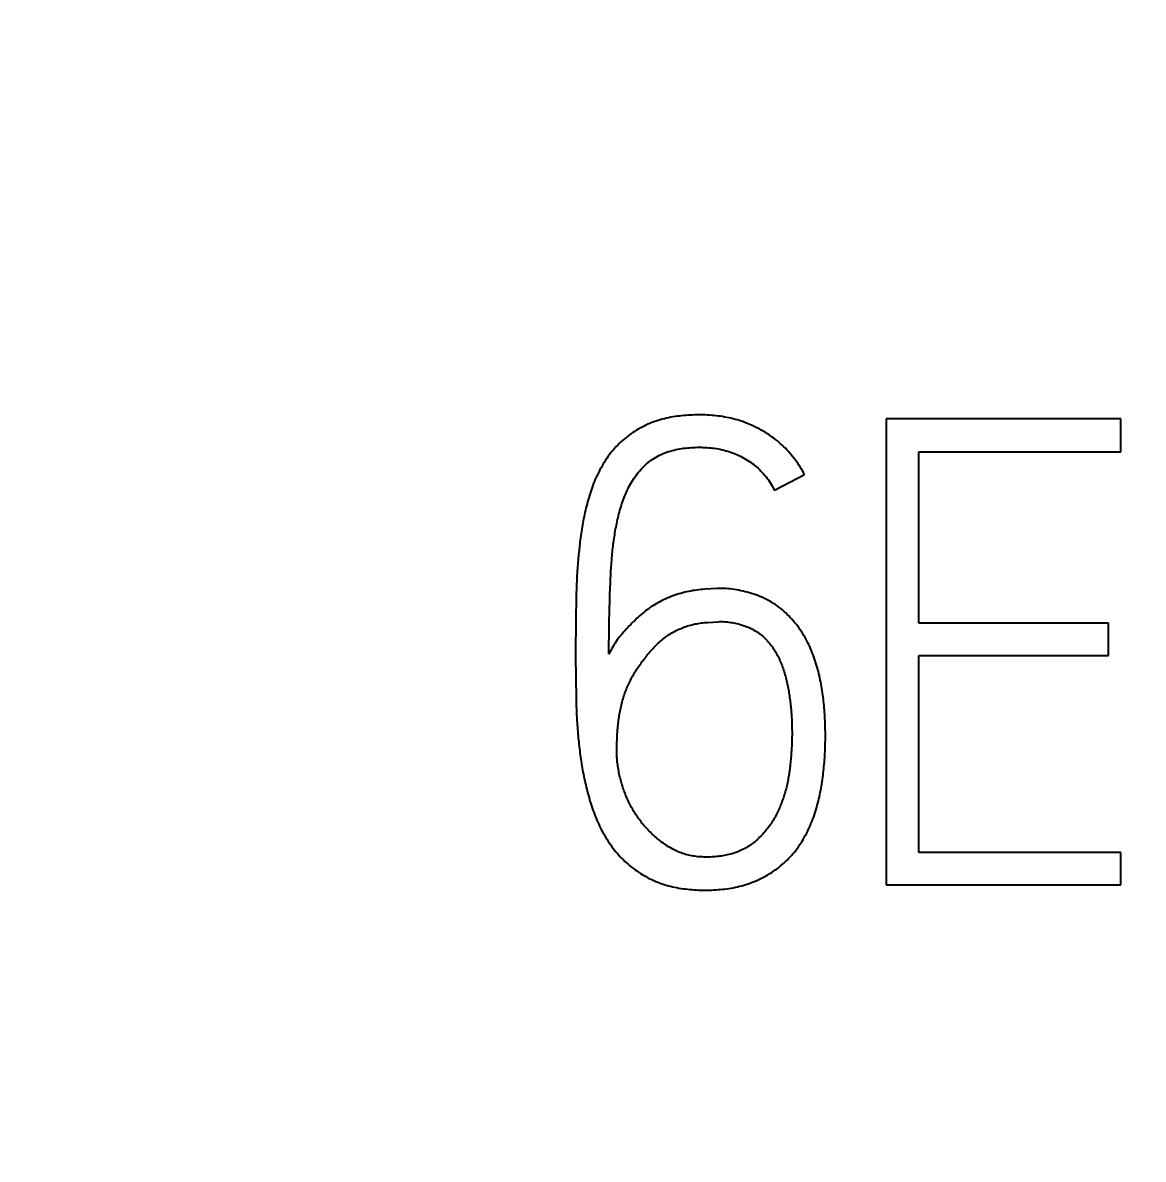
# Model space of a CAD drawing. Extents: x 0 to 420, y 0 to 297.
# Drawn here: x 122.7 to 126.534, y 169.757 to 173.647 of the extents above; entities that cross this region are included whole.
import ezdxf
from ezdxf.enums import TextEntityAlignment as Align

# ---------------------------------------------------------------- set-up
doc = ezdxf.new("R2010")
doc.units = 0
doc.header["$LTSCALE"] = 23.1
doc.layers.add('10100_DIM_FRONT', color=7, linetype='CONTINUOUS')
doc.layers.add('10500_FRONT_LABELING', color=7, linetype='CONTINUOUS')
doc.dimstyles.get("Standard").update_dxf_attribs({"dimtxt": 2.5, "dimasz": 2.5, "dimexe": 1.25, "dimexo": 0.625, "dimtad": 1, "dimcen": 2.5, "dimazin": 3, "dimtfac": 1, "dimtmove": 0, "dimatfit": 3})

# ---------------------------------------------------------------- blocks, each defined once
blk = doc.blocks.new('*D0')
at = {"layer": '10100_DIM_FRONT', "linetype": 'CONTINUOUS'}
for p, q in [((145.579763, 188.190376), (145.579763, 132.165384)), ((110.079763, 145.840376), (110.079763, 132.165384)), ((110.079763, 134.165384), (127.829763, 134.165384)), ((145.579763, 134.165384), (127.829763, 134.165384))]:
    blk.add_line(p, q, dxfattribs=at)
for points in [[(113.579763, 134.665384), (110.079763, 134.165384), (113.579763, 133.665384)], [(142.079763, 133.665384), (145.579763, 134.165384), (142.079763, 134.665384)]]:
    blk.add_solid(points, dxfattribs=at)
blk.add_text('35,5', height=3.5, dxfattribs=at).set_placement((123.999105, 135.040384), (133.499105, 135.040384), align=Align.FIT)
blk = doc.blocks.new('*D1')
at = {"layer": '10100_DIM_FRONT', "linetype": 'CONTINUOUS'}
for p, q in [((145.5798, 188.1904), (145.5798, 123.9566)), ((102.0798, 147.7414), (102.0798, 123.9566)), ((102.0798, 125.9566), (123.8298, 125.9566)), ((145.5798, 125.9566), (123.8298, 125.9566))]:
    blk.add_line(p, q, dxfattribs=at)
for points in [[(105.5798, 126.4566), (102.0798, 125.9566), (105.5798, 125.4566)], [(142.0798, 125.4566), (145.5798, 125.9566), (142.0798, 126.4566)]]:
    blk.add_solid(points, dxfattribs=at)
blk.add_text('43,5', height=3.5, dxfattribs=at).set_placement((119.7965, 126.8316), (129.5465, 126.8316), align=Align.FIT)

msp = doc.modelspace()

# ---------------------------------------------------------------- linework, layer by layer
at = {"layer": '10500_FRONT_LABELING', "color": 7, "linetype": 'CONTINUOUS'}
for p, q in [((125.6545, 172.2914), (125.6545, 170.6958)), ((126.4575, 172.2914), (125.6545, 172.2914)), ((126.4575, 172.1782), (126.4575, 172.2914)), ((125.7663, 171.5923), (125.7663, 172.1782)), ((125.7663, 172.1782), (126.4575, 172.1782)), ((125.272, 172.0473), (125.3749, 172.1005)), ((124.6008, 171.8112), (124.5996, 171.7965)), ((124.6021, 171.8258), (124.6008, 171.8112)), ((124.6036, 171.8404), (124.6021, 171.8258)), ((124.5986, 171.7818), (124.5976, 171.7671)), ((124.5996, 171.7965), (124.5986, 171.7818)), ((124.7129, 171.7696), (124.7137, 171.7828)), ((124.7137, 171.7828), (124.7146, 171.796)), ((124.596, 171.7376), (124.5954, 171.7229)), ((124.5967, 171.7524), (124.596, 171.7376)), ((124.5976, 171.7671), (124.5967, 171.7524)), ((124.7109, 171.7301), (124.7115, 171.7433)), ((124.7115, 171.7433), (124.7122, 171.7565)), ((124.7122, 171.7565), (124.7129, 171.7696)), ((124.5944, 171.6934), (124.594, 171.6786)), ((124.5948, 171.7081), (124.5944, 171.6934)), ((124.5954, 171.7229), (124.5948, 171.7081)), ((124.7094, 171.6905), (124.7101, 171.7103)), ((124.7101, 171.7103), (124.7109, 171.7301)), ((125.0751, 171.71), (125.0349, 171.7077)), ((124.5935, 171.6564), (124.5931, 171.6269)), ((124.594, 171.6786), (124.5935, 171.6564)), ((124.7088, 171.6707), (124.7094, 171.6905)), ((124.5931, 171.6269), (124.5923, 171.5678)), ((124.7071, 171.6047), (124.7075, 171.6245)), ((124.7075, 171.6245), (124.708, 171.6443)), ((124.7065, 171.5651), (124.7068, 171.5849)), ((124.7068, 171.5849), (124.7071, 171.6047)), ((125.0438, 171.5946), (125.0796, 171.5968)), ((126.415, 171.5923), (125.7663, 171.5923)), ((126.415, 171.4814), (126.415, 171.5923)), ((124.5923, 171.5678), (124.592, 171.5235)), ((124.7061, 171.5255), (124.7063, 171.5453)), ((124.7063, 171.5453), (124.7065, 171.5651)), ((124.592, 171.5235), (124.592, 171.4867)), ((124.706, 171.5056), (124.7061, 171.5255)), ((124.706, 171.4858), (124.706, 171.5056)), ((124.592, 171.4867), (124.592, 171.4571)), ((125.7663, 170.8068), (125.7663, 171.4814)), ((125.7663, 171.4814), (126.415, 171.4814)), ((124.592, 171.4571), (124.5923, 171.4276)), ((124.5923, 171.4276), (124.5927, 171.3908)), ((124.5927, 171.3908), (124.5934, 171.3465)), ((124.5934, 171.3465), (124.5939, 171.3244)), ((124.5939, 171.3244), (124.5943, 171.3097)), ((124.5943, 171.3097), (124.5948, 171.2949)), ((124.5948, 171.2949), (124.5955, 171.2802)), ((124.5955, 171.2802), (124.5962, 171.2655)), ((125.3283, 171.1282), (125.3273, 171.1177)), ((125.3292, 171.1387), (125.3283, 171.1282)), ((126.4575, 170.8068), (125.7663, 170.8068)), ((126.4575, 170.6958), (126.4575, 170.8068)), ((125.6545, 170.6958), (126.4575, 170.6958))]:
    msp.add_line(p, q, dxfattribs=at)
for points in [[(125.3749, 172.1005), (125.3714, 172.1071), (125.3677, 172.1136), (125.364, 172.1201), (125.3601, 172.1264), (125.3561, 172.1326), (125.352, 172.1388), (125.3478, 172.1448), (125.3434, 172.1508), (125.339, 172.1567), (125.3344, 172.1625), (125.3297, 172.1682), (125.3249, 172.1739), (125.32, 172.1794), (125.3149, 172.1848), (125.3097, 172.1902), (125.3044, 172.1954), (125.299, 172.2006), (125.2935, 172.2056), (125.2879, 172.2105), (125.2822, 172.2153), (125.2764, 172.22), (125.2706, 172.2245), (125.2646, 172.2289), (125.2586, 172.2332), (125.2525, 172.2373), (125.2463, 172.2413), (125.24, 172.2452), (125.2336, 172.249), (125.2272, 172.2527), (125.2207, 172.2563), (125.2141, 172.2597), (125.2074, 172.263), (125.2007, 172.2662), (125.1939, 172.2693), (125.187, 172.2722), (125.1801, 172.2751), (125.1732, 172.2777), (125.1662, 172.2803), (125.1592, 172.2827), (125.1522, 172.285), (125.1451, 172.2871), (125.138, 172.2891), (125.1308, 172.291), (125.1236, 172.2928), (125.1164, 172.2944), (125.1091, 172.2959), (125.1018, 172.2973), (125.0945, 172.2986), (125.0872, 172.2997), (125.0798, 172.3007), (125.0723, 172.3016), (125.0649, 172.3024), (125.0575, 172.303), (125.0501, 172.3036), (125.0427, 172.304), (125.0353, 172.3043), (125.0279, 172.3045), (125.0205, 172.3047), (125.0131, 172.3047), (125.0057, 172.3046), (124.9984, 172.3045), (124.991, 172.3042), (124.9836, 172.3039), (124.9763, 172.3035), (124.9689, 172.3029), (124.9616, 172.3023), (124.9542, 172.3016), (124.9469, 172.3007), (124.9396, 172.2998), (124.9322, 172.2987), (124.9249, 172.2976), (124.9176, 172.2963), (124.9103, 172.2948), (124.903, 172.2933), (124.8957, 172.2916), (124.8885, 172.2897), (124.8813, 172.2877), (124.8741, 172.2855), (124.8671, 172.2832), (124.8601, 172.2808), (124.8531, 172.2782), (124.8463, 172.2754), (124.8395, 172.2725), (124.8327, 172.2695), (124.826, 172.2663), (124.8194, 172.2629), (124.8129, 172.2594), (124.8064, 172.2558), (124.8, 172.252), (124.7936, 172.248), (124.7874, 172.2439), (124.7812, 172.2397), (124.7751, 172.2354), (124.7692, 172.2309), (124.7634, 172.2263), (124.7577, 172.2216), (124.7521, 172.2168), (124.7466, 172.2118), (124.7413, 172.2067), (124.7361, 172.2015), (124.7309, 172.1961), (124.726, 172.1906), (124.7211, 172.185), (124.7163, 172.1793), (124.7117, 172.1734), (124.7071, 172.1675), (124.7027, 172.1615), (124.6985, 172.1554), (124.6943, 172.1492), (124.6903, 172.143), (124.6864, 172.1367), (124.6826, 172.1303), (124.6789, 172.1239), (124.6754, 172.1174), (124.672, 172.1109), (124.6686, 172.1043), (124.6654, 172.0976), (124.6623, 172.0909), (124.6594, 172.0841), (124.6565, 172.0773), (124.6537, 172.0704), (124.6511, 172.0634), (124.6485, 172.0565), (124.646, 172.0494), (124.6436, 172.0424), (124.6413, 172.0353), (124.6391, 172.0282), (124.637, 172.0211), (124.6349, 172.0139), (124.6329, 172.0068), (124.631, 171.9997), (124.6292, 171.9925), (124.6274, 171.9854), (124.6257, 171.9782), (124.624, 171.971), (124.6224, 171.9638), (124.6209, 171.9566), (124.6194, 171.9494), (124.6179, 171.9422), (124.6166, 171.935), (124.6153, 171.9278), (124.614, 171.9205), (124.6129, 171.9133), (124.6117, 171.906), (124.6106, 171.8988), (124.6096, 171.8915), (124.6086, 171.8842), (124.6077, 171.8769), (124.6068, 171.8697), (124.6059, 171.8624), (124.6051, 171.8551), (124.6036, 171.8404)], [(124.7146, 171.796), (124.7156, 171.8092), (124.7161, 171.8157), (124.7167, 171.8223), (124.7173, 171.8289), (124.7179, 171.8355), (124.7186, 171.8421), (124.7193, 171.8486), (124.7201, 171.8552), (124.7209, 171.8618), (124.7217, 171.8684), (124.7226, 171.8749), (124.7235, 171.8815), (124.7245, 171.888), (124.7256, 171.8945), (124.7266, 171.9011), (124.7278, 171.9076), (124.729, 171.9141), (124.7302, 171.9205), (124.7315, 171.927), (124.7328, 171.9334), (124.7342, 171.9399), (124.7357, 171.9463), (124.7372, 171.9527), (124.7387, 171.9591), (124.7403, 171.9654), (124.742, 171.9718), (124.7438, 171.9781), (124.7456, 171.9844), (124.7475, 171.9907), (124.7495, 171.9969), (124.7516, 172.0032), (124.7537, 172.0094), (124.756, 172.0156), (124.7583, 172.0218), (124.7607, 172.0279), (124.7633, 172.034), (124.7659, 172.0401), (124.7687, 172.0462), (124.7716, 172.0522), (124.7746, 172.0581), (124.7777, 172.064), (124.781, 172.0699), (124.7843, 172.0756), (124.7878, 172.0813), (124.7915, 172.0868), (124.7952, 172.0923), (124.7991, 172.0977), (124.8031, 172.103), (124.8072, 172.1082), (124.8115, 172.1134), (124.8159, 172.1184), (124.8205, 172.1233), (124.8252, 172.128), (124.83, 172.1327), (124.8349, 172.1371), (124.84, 172.1414), (124.8452, 172.1455), (124.8505, 172.1494), (124.8559, 172.1532), (124.8614, 172.1568), (124.8671, 172.1602), (124.8729, 172.1634), (124.8788, 172.1664), (124.8848, 172.1693), (124.891, 172.172), (124.8972, 172.1745), (124.9034, 172.1768), (124.9097, 172.1789), (124.9161, 172.1809), (124.9225, 172.1827), (124.9289, 172.1843), (124.9354, 172.1858), (124.9419, 172.1871), (124.9484, 172.1883), (124.9549, 172.1894), (124.9615, 172.1903), (124.9682, 172.1911), (124.9748, 172.1918), (124.9814, 172.1924), (124.9881, 172.1929), (124.9947, 172.1933), (125.0014, 172.1935), (125.008, 172.1937), (125.0146, 172.1937), (125.0212, 172.1937), (125.0278, 172.1935), (125.0344, 172.1933), (125.041, 172.1929), (125.0476, 172.1924), (125.0542, 172.1918), (125.0607, 172.191), (125.0673, 172.1902), (125.0738, 172.1892), (125.0804, 172.188), (125.0869, 172.1867), (125.0934, 172.1853), (125.0999, 172.1837), (125.1064, 172.182), (125.1128, 172.1801), (125.1192, 172.178), (125.1255, 172.1759), (125.1317, 172.1736), (125.1379, 172.1711), (125.144, 172.1685), (125.1501, 172.1658), (125.1561, 172.1629), (125.162, 172.1599), (125.1678, 172.1567), (125.1736, 172.1534), (125.1793, 172.1499), (125.185, 172.1463), (125.1905, 172.1425), (125.196, 172.1386), (125.2013, 172.1346), (125.2065, 172.1304), (125.2115, 172.1261), (125.2164, 172.1217), (125.2212, 172.1172), (125.2259, 172.1125), (125.2305, 172.1077), (125.2349, 172.1028), (125.2392, 172.0977), (125.2434, 172.0925), (125.2474, 172.0872), (125.2514, 172.0818), (125.2552, 172.0763), (125.2588, 172.0706), (125.2623, 172.0649), (125.2657, 172.0591), (125.2689, 172.0532), (125.272, 172.0473)], [(125.0349, 171.7077), (125.0278, 171.7073), (125.0207, 171.7067), (125.0137, 171.706), (125.0067, 171.7051), (124.9997, 171.7041), (124.9928, 171.703), (124.9859, 171.7018), (124.979, 171.7004), (124.9722, 171.6989), (124.9654, 171.6973), (124.9586, 171.6956), (124.9518, 171.6937), (124.9451, 171.6917), (124.9384, 171.6896), (124.9317, 171.6873), (124.925, 171.685), (124.9184, 171.6825), (124.9118, 171.6798), (124.9053, 171.6771), (124.8988, 171.6742), (124.8924, 171.6712), (124.8861, 171.6681), (124.8799, 171.6649), (124.8737, 171.6616), (124.8676, 171.6581), (124.8616, 171.6546), (124.8557, 171.6509), (124.8498, 171.6471), (124.8441, 171.6431), (124.8384, 171.639), (124.8327, 171.6348), (124.8272, 171.6305), (124.8217, 171.6261), (124.8163, 171.6216), (124.811, 171.6169), (124.8057, 171.6122), (124.8006, 171.6074), (124.7954, 171.6025), (124.7904, 171.5976), (124.7854, 171.5926), (124.7805, 171.5875), (124.7756, 171.5825), (124.7708, 171.5773), (124.7661, 171.5722), (124.7613, 171.567), (124.7567, 171.5618), (124.7521, 171.5565), (124.7475, 171.5511), (124.7431, 171.5457), (124.7389, 171.5401), (124.7347, 171.5345), (124.7307, 171.5287), (124.7268, 171.5229), (124.7231, 171.517), (124.7194, 171.5109), (124.7159, 171.5048), (124.7125, 171.4986), (124.7092, 171.4922), (124.706, 171.4858)], [(125.3814, 170.8712), (125.3848, 170.8778), (125.3881, 170.8845), (125.3912, 170.8912), (125.3943, 170.898), (125.3972, 170.9049), (125.4, 170.9118), (125.4027, 170.9188), (125.4054, 170.9258), (125.4079, 170.9329), (125.4103, 170.94), (125.4126, 170.9471), (125.4148, 170.9543), (125.4169, 170.9615), (125.419, 170.9688), (125.4209, 170.976), (125.4227, 170.9833), (125.4244, 170.9905), (125.4261, 170.9978), (125.4277, 171.0051), (125.4292, 171.0124), (125.4306, 171.0197), (125.4319, 171.027), (125.4332, 171.0344), (125.4344, 171.0417), (125.4355, 171.049), (125.4366, 171.0564), (125.4376, 171.0638), (125.4386, 171.0711), (125.4395, 171.0785), (125.4403, 171.0859), (125.4411, 171.0933), (125.4418, 171.1007), (125.4425, 171.1081), (125.4431, 171.1155), (125.4436, 171.123), (125.4441, 171.1304), (125.4446, 171.1378), (125.445, 171.1453), (125.4453, 171.1527), (125.4456, 171.1602), (125.4459, 171.1677), (125.4461, 171.1752), (125.4462, 171.1826), (125.4464, 171.1901), (125.4464, 171.1976), (125.4465, 171.2051), (125.4464, 171.2126), (125.4464, 171.22), (125.4463, 171.2275), (125.4461, 171.235), (125.446, 171.2424), (125.4457, 171.2499), (125.4455, 171.2573), (125.4451, 171.2648), (125.4447, 171.2722), (125.4443, 171.2796), (125.4438, 171.287), (125.4433, 171.2944), (125.4427, 171.3018), (125.442, 171.3092), (125.4413, 171.3166), (125.4405, 171.324), (125.4397, 171.3313), (125.4388, 171.3387), (125.4378, 171.3461), (125.4368, 171.3534), (125.4357, 171.3607), (125.4345, 171.368), (125.4333, 171.3754), (125.432, 171.3827), (125.4306, 171.39), (125.4291, 171.3972), (125.4276, 171.4045), (125.426, 171.4118), (125.4242, 171.419), (125.4225, 171.4263), (125.4206, 171.4335), (125.4186, 171.4407), (125.4165, 171.4479), (125.4143, 171.4551), (125.412, 171.4623), (125.4096, 171.4694), (125.4071, 171.4765), (125.4045, 171.4836), (125.4017, 171.4907), (125.3989, 171.4976), (125.3959, 171.5045), (125.3929, 171.5114), (125.3897, 171.5182), (125.3864, 171.5249), (125.3829, 171.5316), (125.3794, 171.5382), (125.3757, 171.5448), (125.3718, 171.5512), (125.3679, 171.5576), (125.3638, 171.564), (125.3596, 171.5703), (125.3552, 171.5765), (125.3508, 171.5826), (125.3462, 171.5885), (125.3414, 171.5944), (125.3366, 171.6002), (125.3317, 171.6058), (125.3266, 171.6113), (125.3214, 171.6167), (125.3161, 171.6219), (125.3107, 171.6271), (125.3051, 171.6321), (125.2995, 171.6369), (125.2936, 171.6417), (125.2877, 171.6463), (125.2816, 171.6508), (125.2754, 171.6551), (125.2691, 171.6593), (125.2626, 171.6633), (125.2561, 171.6671), (125.2495, 171.6707), (125.2428, 171.6741), (125.2361, 171.6774), (125.2292, 171.6805), (125.2223, 171.6833), (125.2154, 171.6861), (125.2083, 171.6887), (125.2012, 171.6911), (125.1941, 171.6934), (125.1868, 171.6955), (125.1795, 171.6975), (125.1722, 171.6994), (125.1649, 171.7011), (125.1575, 171.7027), (125.1501, 171.7042), (125.1427, 171.7056), (125.1352, 171.7068), (125.1278, 171.7078), (125.1203, 171.7087), (125.1129, 171.7094), (125.1054, 171.7099), (125.0978, 171.7102), (125.0903, 171.7104), (125.0827, 171.7103), (125.0751, 171.71)], [(124.708, 171.6443), (124.7086, 171.6641), (124.7088, 171.6707)], [(124.9355, 171.5661), (124.9403, 171.5685), (124.9451, 171.5708), (124.95, 171.5729), (124.9549, 171.575), (124.9599, 171.577), (124.9649, 171.5788), (124.97, 171.5806), (124.9751, 171.5822), (124.9803, 171.5838), (124.9855, 171.5853), (124.9907, 171.5866), (124.9959, 171.5878), (125.0012, 171.589), (125.0064, 171.59), (125.0117, 171.5909), (125.017, 171.5918), (125.0224, 171.5925), (125.0277, 171.5932), (125.0331, 171.5937), (125.0384, 171.5942), (125.0438, 171.5946)], [(125.0796, 171.5968), (125.085, 171.597), (125.0903, 171.5971), (125.0956, 171.597), (125.1009, 171.5968), (125.1062, 171.5964), (125.1115, 171.5959), (125.1167, 171.5952), (125.1219, 171.5945), (125.1272, 171.5936), (125.1324, 171.5926), (125.1376, 171.5916), (125.1427, 171.5904), (125.1479, 171.5892), (125.1531, 171.5878), (125.1582, 171.5864), (125.1633, 171.5848), (125.1683, 171.5832), (125.1734, 171.5814), (125.1783, 171.5796), (125.1832, 171.5776), (125.188, 171.5755), (125.1927, 171.5732), (125.1974, 171.5708), (125.202, 171.5683), (125.2066, 171.5657), (125.2111, 171.5629), (125.2155, 171.56), (125.2198, 171.5569), (125.2241, 171.5537), (125.2283, 171.5504), (125.2324, 171.5469), (125.2363, 171.5434), (125.2402, 171.5397), (125.2439, 171.536), (125.2475, 171.5321), (125.2511, 171.5282), (125.2545, 171.5242), (125.2578, 171.52), (125.261, 171.5158), (125.2641, 171.5115), (125.2672, 171.5072), (125.2701, 171.5027), (125.273, 171.4982), (125.2757, 171.4937), (125.2784, 171.489), (125.2809, 171.4844), (125.2834, 171.4797), (125.2857, 171.475), (125.288, 171.4703), (125.2902, 171.4655), (125.2924, 171.4606), (125.2944, 171.4558), (125.2964, 171.4509), (125.2983, 171.446), (125.3001, 171.441), (125.3019, 171.4361), (125.3036, 171.4311), (125.3052, 171.426), (125.3068, 171.421), (125.3083, 171.4159), (125.3097, 171.4108), (125.3111, 171.4056), (125.3124, 171.4005), (125.3137, 171.3953), (125.3149, 171.3902), (125.316, 171.385), (125.3171, 171.3798), (125.3182, 171.3747), (125.3192, 171.3695), (125.3201, 171.3643), (125.321, 171.3591), (125.3219, 171.3539), (125.3227, 171.3487), (125.3235, 171.3435), (125.3243, 171.3383), (125.325, 171.3331), (125.3257, 171.3279), (125.3263, 171.3227), (125.3269, 171.3175), (125.3275, 171.3123), (125.328, 171.307), (125.3285, 171.3018), (125.329, 171.2966), (125.3295, 171.2913), (125.3299, 171.2861), (125.3302, 171.2809), (125.3306, 171.2756), (125.3309, 171.2704), (125.3312, 171.2651), (125.3314, 171.2599), (125.3316, 171.2546), (125.3318, 171.2494), (125.332, 171.2441), (125.3321, 171.2388), (125.3322, 171.2336), (125.3323, 171.2283), (125.3324, 171.223), (125.3324, 171.2177), (125.3324, 171.2125), (125.3324, 171.2072), (125.3323, 171.2019), (125.3322, 171.1966), (125.3321, 171.1913), (125.332, 171.186), (125.3318, 171.1807), (125.3316, 171.1755), (125.3313, 171.1702), (125.3311, 171.1649), (125.3307, 171.1597), (125.3304, 171.1544), (125.33, 171.1492), (125.3296, 171.1439), (125.3292, 171.1387)], [(125.0898, 170.7947), (125.0846, 170.794), (125.0793, 170.7934), (125.074, 170.7928), (125.0687, 170.7923), (125.0634, 170.7919), (125.0581, 170.7916), (125.0528, 170.7914), (125.0475, 170.7913), (125.0422, 170.7912), (125.0369, 170.7912), (125.0316, 170.7913), (125.0263, 170.7915), (125.021, 170.7918), (125.0157, 170.7922), (125.0104, 170.7926), (125.005, 170.7932), (124.9997, 170.7939), (124.9944, 170.7947), (124.9891, 170.7957), (124.9839, 170.7967), (124.9786, 170.7979), (124.9735, 170.7992), (124.9684, 170.8006), (124.9633, 170.8021), (124.9582, 170.8038), (124.9532, 170.8055), (124.9483, 170.8074), (124.9434, 170.8095), (124.9385, 170.8116), (124.9336, 170.8138), (124.9288, 170.8162), (124.9241, 170.8187), (124.9194, 170.8213), (124.9147, 170.8239), (124.9101, 170.8267), (124.9056, 170.8295), (124.9011, 170.8324), (124.8967, 170.8354), (124.8923, 170.8384), (124.888, 170.8415), (124.8838, 170.8447), (124.8796, 170.8479), (124.8754, 170.8512), (124.8713, 170.8546), (124.8672, 170.858), (124.8632, 170.8615), (124.8593, 170.865), (124.8553, 170.8686), (124.8515, 170.8722), (124.8477, 170.876), (124.8439, 170.8797), (124.8402, 170.8836), (124.8365, 170.8875), (124.8329, 170.8915), (124.8293, 170.8955), (124.8259, 170.8995), (124.8224, 170.9036), (124.8191, 170.9078), (124.8158, 170.912), (124.8126, 170.9162), (124.8094, 170.9205), (124.8063, 170.9248), (124.8033, 170.9291), (124.8003, 170.9335), (124.7974, 170.938), (124.7945, 170.9424), (124.7917, 170.947), (124.789, 170.9515), (124.7863, 170.9561), (124.7837, 170.9608), (124.7812, 170.9654), (124.7787, 170.9702), (124.7763, 170.9749), (124.7739, 170.9797), (124.7716, 170.9846), (124.7694, 170.9894), (124.7672, 170.9943), (124.7651, 170.9992), (124.7631, 171.0042), (124.7611, 171.0091), (124.7593, 171.0141), (124.7574, 171.0191), (124.7557, 171.0241), (124.754, 171.0291), (124.7523, 171.0342), (124.7508, 171.0392), (124.7492, 171.0443), (124.7478, 171.0494), (124.7464, 171.0545), (124.7451, 171.0597), (124.7438, 171.0648), (124.7426, 171.07), (124.7414, 171.0752), (124.7403, 171.0804), (124.7393, 171.0856), (124.7384, 171.0909), (124.7375, 171.0961), (124.7367, 171.1014), (124.7359, 171.1067), (124.7353, 171.112), (124.7347, 171.1174), (124.7343, 171.1227), (124.7339, 171.128), (124.7335, 171.1333), (124.7333, 171.1386), (124.7331, 171.1439), (124.7329, 171.1491), (124.7329, 171.1544), (124.7328, 171.1597), (124.7329, 171.165), (124.7329, 171.1703), (124.733, 171.1756), (124.7332, 171.1808), (124.7334, 171.1861), (124.7336, 171.1914), (124.7338, 171.1966), (124.7341, 171.2019), (124.7343, 171.2072), (124.7347, 171.2125), (124.735, 171.2177), (124.7354, 171.223), (124.7358, 171.2282), (124.7363, 171.2335), (124.7367, 171.2388), (124.7373, 171.244), (124.7379, 171.2493), (124.7385, 171.2545), (124.7392, 171.2598), (124.7399, 171.265), (124.7407, 171.2702), (124.7415, 171.2755), (124.7424, 171.2807), (124.7433, 171.286), (124.7443, 171.2912), (124.7453, 171.2964), (124.7464, 171.3016), (124.7476, 171.3068), (124.7488, 171.312), (124.7501, 171.3172), (124.7514, 171.3223), (124.7528, 171.3274), (124.7543, 171.3325), (124.7558, 171.3376), (124.7574, 171.3426), (124.7591, 171.3476), (124.7609, 171.3526), (124.7627, 171.3575), (124.7645, 171.3624), (124.7665, 171.3673), (124.7685, 171.3722), (124.7706, 171.377), (124.7727, 171.3818), (124.7749, 171.3866), (124.7772, 171.3913), (124.7795, 171.3961), (124.7819, 171.4008), (124.7843, 171.4054), (124.7869, 171.4101), (124.7895, 171.4147), (124.7921, 171.4193), (124.7949, 171.4238), (124.7977, 171.4284), (124.8006, 171.4329), (124.8035, 171.4373), (124.8065, 171.4417), (124.8095, 171.4461), (124.8126, 171.4505), (124.8157, 171.4548), (124.8189, 171.4591), (124.8221, 171.4633), (124.8253, 171.4676), (124.8285, 171.4718), (124.8318, 171.476), (124.8351, 171.4801), (124.8385, 171.4842), (124.8418, 171.4883), (124.8453, 171.4924), (124.8487, 171.4964), (124.8522, 171.5003), (124.8558, 171.5042), (124.8594, 171.5081), (124.8631, 171.5119), (124.8668, 171.5157), (124.8707, 171.5194), (124.8745, 171.5231), (124.8785, 171.5266), (124.8825, 171.5302), (124.8865, 171.5336), (124.8907, 171.537), (124.8949, 171.5404), (124.8992, 171.5436), (124.9036, 171.5468), (124.908, 171.5498), (124.9125, 171.5528), (124.917, 171.5557), (124.9215, 171.5584), (124.9262, 171.5611), (124.9308, 171.5637), (124.9355, 171.5661)], [(124.5962, 171.2655), (124.5966, 171.2581), (124.597, 171.2508), (124.5975, 171.2434), (124.598, 171.2361), (124.5986, 171.2287), (124.5992, 171.2214), (124.5998, 171.214), (124.6005, 171.2067), (124.6011, 171.1993), (124.6019, 171.192), (124.6026, 171.1846), (124.6034, 171.1773), (124.6042, 171.1699), (124.6051, 171.1626), (124.606, 171.1552), (124.6069, 171.1479), (124.6078, 171.1406), (124.6089, 171.1332), (124.6099, 171.1259), (124.611, 171.1186), (124.6121, 171.1112), (124.6133, 171.1039), (124.6146, 171.0966), (124.6159, 171.0893), (124.6172, 171.0819), (124.6186, 171.0746), (124.6201, 171.0673), (124.6216, 171.06), (124.6232, 171.0527), (124.6249, 171.0454), (124.6265, 171.0381), (124.6283, 171.0309), (124.6301, 171.0236), (124.6319, 171.0164), (124.6338, 171.0092), (124.6358, 171.002), (124.6378, 170.9948), (124.6399, 170.9877), (124.642, 170.9805), (124.6442, 170.9734), (124.6465, 170.9663), (124.6488, 170.9593), (124.6513, 170.9522), (124.6538, 170.9452), (124.6564, 170.9382), (124.6591, 170.9313), (124.6618, 170.9244), (124.6647, 170.9175), (124.6678, 170.9106), (124.6709, 170.9038), (124.6741, 170.897), (124.6774, 170.8903), (124.6809, 170.8837), (124.6844, 170.8771), (124.6881, 170.8705), (124.6918, 170.8641), (124.6956, 170.8577), (124.6996, 170.8513), (124.7036, 170.8451), (124.7077, 170.8389), (124.712, 170.8328), (124.7163, 170.8267), (124.7208, 170.8208), (124.7254, 170.8149), (124.7301, 170.8091), (124.7349, 170.8034), (124.7398, 170.7978), (124.7449, 170.7923), (124.7501, 170.7868), (124.7555, 170.7815), (124.7609, 170.7763), (124.7664, 170.7713), (124.7721, 170.7664), (124.7778, 170.7616), (124.7836, 170.7569), (124.7895, 170.7524), (124.7955, 170.748), (124.8015, 170.7437), (124.8077, 170.7396), (124.8139, 170.7355), (124.8202, 170.7316), (124.8266, 170.7278), (124.8331, 170.7242), (124.8396, 170.7206), (124.8463, 170.7172), (124.853, 170.714), (124.8599, 170.7108), (124.8668, 170.7078), (124.8738, 170.705), (124.8808, 170.7024), (124.8879, 170.6999), (124.895, 170.6975), (124.9021, 170.6954), (124.9093, 170.6933), (124.9165, 170.6915), (124.9237, 170.6897), (124.931, 170.6881), (124.9383, 170.6867), (124.9457, 170.6853), (124.9531, 170.6841), (124.9605, 170.6831), (124.9679, 170.6821), (124.9754, 170.6812), (124.9828, 170.6805), (124.9903, 170.6798), (124.9978, 170.6793), (125.0053, 170.6788), (125.0127, 170.6785), (125.0202, 170.6782), (125.0276, 170.6781), (125.0351, 170.678), (125.0425, 170.6781), (125.0499, 170.6782), (125.0573, 170.6784), (125.0648, 170.6788), (125.0722, 170.6792), (125.0796, 170.6797), (125.087, 170.6803), (125.0943, 170.6811), (125.1017, 170.6819), (125.1091, 170.6829), (125.1164, 170.684), (125.1238, 170.6852), (125.1311, 170.6865), (125.1385, 170.688), (125.1458, 170.6896), (125.1531, 170.6913), (125.1604, 170.6932), (125.1677, 170.6953), (125.1749, 170.6974), (125.1821, 170.6998), (125.1891, 170.7022), (125.1962, 170.7048), (125.2031, 170.7075), (125.21, 170.7104), (125.2169, 170.7134), (125.2236, 170.7165), (125.2303, 170.7198), (125.237, 170.7232), (125.2436, 170.7268), (125.2501, 170.7306), (125.2565, 170.7345), (125.2629, 170.7385), (125.2691, 170.7427), (125.2753, 170.747), (125.2814, 170.7515), (125.2873, 170.7561), (125.2932, 170.7608), (125.2989, 170.7656), (125.3045, 170.7705), (125.3099, 170.7756), (125.3153, 170.7808), (125.3206, 170.7861), (125.3257, 170.7915), (125.3307, 170.797), (125.3356, 170.8026), (125.3404, 170.8084), (125.3451, 170.8143), (125.3497, 170.8203), (125.3541, 170.8264), (125.3584, 170.8326), (125.3626, 170.8389), (125.3666, 170.8452), (125.3705, 170.8516), (125.3742, 170.8581), (125.3779, 170.8646), (125.3814, 170.8712)], [(125.3273, 171.1177), (125.3262, 171.1073), (125.3256, 171.102), (125.325, 171.0968), (125.3244, 171.0916), (125.3237, 171.0864), (125.323, 171.0812), (125.3223, 171.076), (125.3215, 171.0708), (125.3206, 171.0656), (125.3197, 171.0604), (125.3188, 171.0553), (125.3178, 171.0501), (125.3167, 171.0449), (125.3156, 171.0398), (125.3144, 171.0347), (125.3132, 171.0295), (125.3119, 171.0244), (125.3105, 171.0193), (125.3091, 171.0142), (125.3076, 171.0091), (125.306, 171.004), (125.3044, 170.999), (125.3027, 170.9939), (125.301, 170.9889), (125.2992, 170.9839), (125.2974, 170.9789), (125.2955, 170.9739), (125.2935, 170.969), (125.2915, 170.9641), (125.2895, 170.9592), (125.2873, 170.9543), (125.2851, 170.9495), (125.2829, 170.9447), (125.2806, 170.94), (125.2782, 170.9353), (125.2757, 170.9306), (125.2731, 170.9259), (125.2705, 170.9213), (125.2678, 170.9168), (125.2649, 170.9123), (125.262, 170.9078), (125.259, 170.9034), (125.256, 170.899), (125.2528, 170.8947), (125.2496, 170.8904), (125.2463, 170.8863), (125.2429, 170.8822), (125.2395, 170.8781), (125.236, 170.8741), (125.2325, 170.8702), (125.2289, 170.8664), (125.2252, 170.8626), (125.2215, 170.8588), (125.2177, 170.8552), (125.2138, 170.8516), (125.2099, 170.8481), (125.2058, 170.8446), (125.2017, 170.8413), (125.1976, 170.838), (125.1933, 170.8348), (125.1889, 170.8317), (125.1845, 170.8287), (125.18, 170.8258), (125.1754, 170.823), (125.1707, 170.8204), (125.166, 170.8179), (125.1612, 170.8155), (125.1564, 170.8132), (125.1516, 170.8111), (125.1467, 170.8091), (125.1417, 170.8073), (125.1367, 170.8055), (125.1316, 170.8039), (125.1265, 170.8024), (125.1213, 170.801), (125.1161, 170.7997), (125.1109, 170.7985), (125.1056, 170.7974), (125.1004, 170.7965), (125.0951, 170.7955), (125.0898, 170.7947)]]:
    msp.add_lwpolyline(points, dxfattribs=at)

# ---------------------------------------------------------------- dimensions: what is measured, and where the dimension line sits
at = {"layer": '10100_DIM_FRONT', "linetype": 'CONTINUOUS'}
for base, p1, picture, middle in [((145.5798, 125.9566), (102.0798, 147.7414), '*D1', (124.6715, 128.5816)), ((145.5798, 134.1654), (110.0798, 145.8404), '*D0', (128.7491, 136.7904))]:
    dim = msp.add_linear_dim(base=base, p1=p1, p2=(145.5798, 188.1904), dimstyle='Standard', dxfattribs=at)
    dim.commit()
    dim.dimension.update_dxf_attribs({"geometry": picture, "text_midpoint": middle, "dimtype": 128})

doc.saveas('drawing.dxf')
